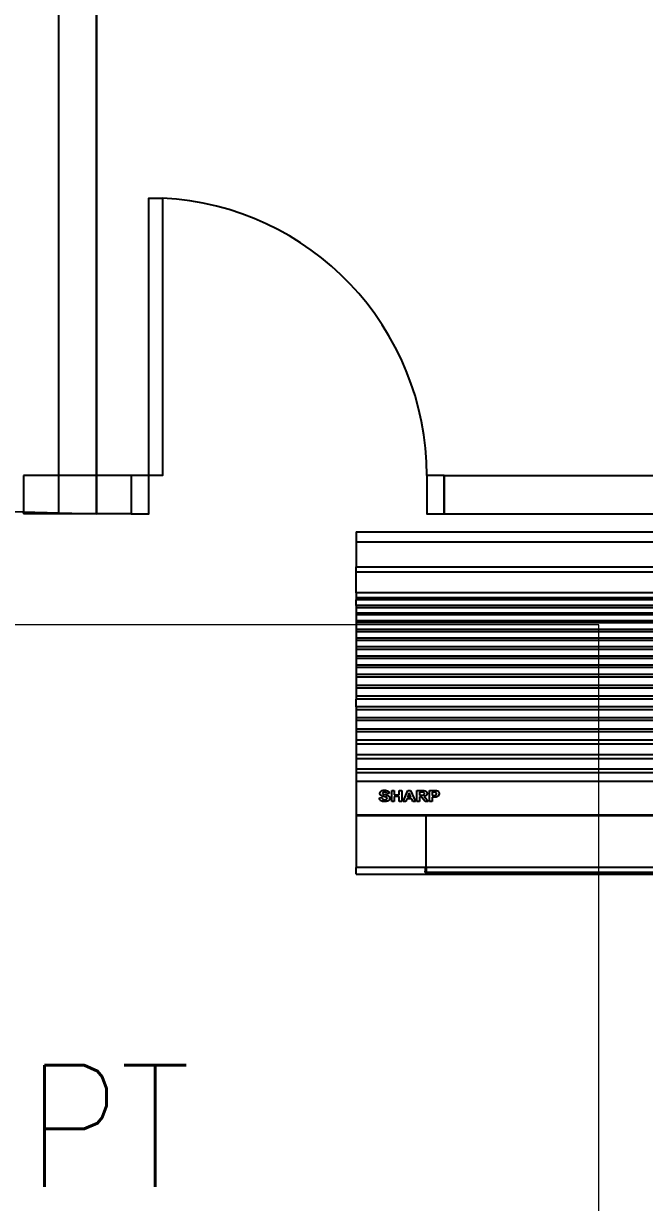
# Model space of a CAD drawing. Header units: inches. Extents: x -86408137 to 595769, y 1041006 to 3160331.
# Drawn here: x 402143 to 403929, y 1091532 to 1094925 of the extents above; entities that cross this region are included whole.
import ezdxf

# ---------------------------------------------------------------- set-up
doc = ezdxf.new("R2010")
doc.units = ezdxf.units.IN
doc.header["$MEASUREMENT"] = 0
doc.layers.add('1', color=8, linetype='Continuous', lineweight=9)
doc.layers.add('t3', color=8, linetype='Continuous', lineweight=25)
for name, color, linetype in [('DOOR', 2, 'Continuous'), ('Edges', 7, 'Continuous'), ('partition', 8, 'Continuous'), ('ventilation', 4, 'Continuous')]:
    doc.layers.add(name, color=color, linetype=linetype)
doc.styles.add('LAILA', font='romans.shx', dxfattribs={"width": 0.85, "height": 350})

# ---------------------------------------------------------------- blocks, each defined once
blk = doc.blocks.new('dr16')
at = {"layer": 'DOOR', "color": 1}
blk.add_line((-2409712.2, -909070.8), (-2409602.2, -909070.8), dxfattribs=at)
for points in [[(-2409712.2, -909070.8), (-2409602.2, -909070.8), (-2409602.2, -909020.8), (-2409712.2, -909020.8)], [(-2410511.2, -909830.8), (-2409712.2, -909830.8), (-2409712.2, -909870.8), (-2410511.2, -909870.8)], [(-2409712.2, -909920.8), (-2409602.2, -909920.8), (-2409602.2, -909870.8), (-2409712.2, -909870.8)]]:
    blk.add_lwpolyline(points, close=True, dxfattribs=at)
at = {"layer": 'DOOR', "color": 9}
blk.add_arc((-2409712.2, -909870.8), 800, 90, 177.134, dxfattribs=at)
blk = doc.blocks.new('air con')
at = {"layer": 'Edges'}
for p, q in [((71.402, 41.898), (152.402, 41.898)), ((71.402, 41.898), (71.402, 41.095)), ((71.402, 41.095), (152.402, 41.095)), ((71.402, 41.095), (71.402, 39.122)), ((71.402, 39.122), (152.402, 39.122)), ((71.402, 38.724), (71.402, 39.122)), ((152.402, 38.724), (71.402, 38.724)), ((71.402, 37.092), (71.402, 38.724)), ((71.402, 37.092), (71.402, 36.701)), ((152.402, 37.092), (71.402, 37.092)), ((152.402, 36.701), (71.402, 36.701)), ((71.402, 36.701), (71.402, 36.542)), ((152.402, 36.542), (71.402, 36.542)), ((71.402, 36.078), (71.402, 36.542)), ((152.402, 36.078), (71.402, 36.078)), ((71.402, 36.078), (71.402, 35.914)), ((152.402, 35.914), (71.402, 35.914)), ((71.402, 35.914), (71.402, 35.493)), ((71.402, 35.493), (71.402, 35.34)), ((152.402, 35.493), (71.402, 35.493)), ((152.402, 35.34), (71.402, 35.34)), ((71.402, 35.34), (71.402, 34.877)), ((152.402, 34.877), (71.402, 34.877)), ((71.402, 34.877), (71.402, 34.709)), ((152.402, 34.709), (71.402, 34.709)), ((71.402, 34.709), (71.402, 34.207)), ((152.402, 34.207), (71.402, 34.207)), ((71.402, 34.207), (71.402, 34.022)), ((71.402, 34.022), (71.402, 33.51)), ((152.402, 34.022), (71.402, 34.022)), ((152.402, 33.51), (71.402, 33.51)), ((71.402, 33.51), (71.402, 33.335)), ((152.402, 33.335), (71.402, 33.335)), ((71.402, 33.335), (71.402, 32.826)), ((152.402, 32.826), (71.402, 32.826)), ((71.402, 32.826), (71.402, 32.625)), ((152.402, 32.625), (71.402, 32.625)), ((71.402, 32.625), (71.402, 32.098)), ((152.402, 32.098), (71.402, 32.098)), ((71.402, 32.098), (71.402, 31.911)), ((152.402, 31.911), (71.402, 31.911)), ((71.402, 31.911), (71.402, 31.378)), ((152.402, 31.378), (71.402, 31.378)), ((71.402, 31.378), (71.402, 31.189)), ((152.402, 31.189), (71.402, 31.189)), ((71.402, 31.189), (71.402, 30.654)), ((152.402, 30.654), (71.402, 30.654)), ((71.402, 30.654), (71.402, 30.439)), ((152.402, 30.439), (71.402, 30.439)), ((71.402, 30.439), (71.402, 29.791)), ((152.402, 29.791), (71.402, 29.791)), ((71.402, 29.791), (71.402, 29.562)), ((71.402, 29.562), (71.402, 28.935)), ((152.402, 29.562), (71.402, 29.562)), ((152.402, 28.935), (71.402, 28.935)), ((71.402, 28.935), (71.402, 28.714)), ((152.402, 28.714), (71.402, 28.714)), ((71.402, 28.092), (71.402, 28.714)), ((152.402, 28.092), (71.402, 28.092)), ((71.402, 28.092), (71.402, 27.871)), ((71.402, 27.871), (71.402, 27.226)), ((152.402, 27.871), (71.402, 27.871)), ((152.402, 27.226), (71.402, 27.226)), ((71.402, 27.226), (71.402, 27.024)), ((71.402, 27.024), (71.402, 26.349)), ((152.402, 27.024), (71.402, 27.024)), ((152.402, 26.349), (71.402, 26.349)), ((71.402, 26.349), (71.402, 26.117)), ((152.402, 26.117), (71.402, 26.117)), ((71.402, 26.117), (71.402, 25.469)), ((152.402, 25.469), (71.402, 25.469)), ((71.402, 25.469), (71.402, 25.162)), ((152.402, 25.162), (71.402, 25.162)), ((71.402, 25.162), (71.402, 24.304)), ((152.402, 24.304), (71.402, 24.304)), ((71.402, 24.304), (71.402, 24.002)), ((152.402, 24.002), (71.402, 24.002)), ((71.402, 24.002), (71.402, 23.184)), ((71.402, 23.184), (71.402, 22.883)), ((152.402, 23.184), (71.402, 23.184)), ((152.402, 22.883), (71.402, 22.883)), ((71.402, 22.883), (71.402, 22.213)), ((152.402, 22.213), (71.402, 22.213)), ((71.402, 22.213), (71.402, 19.568)), ((73.294, 21.346), (73.326, 21.406)), ((73.326, 21.406), (73.378, 21.457)), ((73.378, 21.457), (73.448, 21.494)), ((73.448, 21.494), (73.537, 21.517)), ((73.537, 21.517), (73.642, 21.525)), ((73.64, 21.379), (73.563, 21.371)), ((73.713, 21.372), (73.64, 21.379)), ((73.642, 21.525), (73.729, 21.52)), ((73.729, 21.52), (73.804, 21.507)), ((73.804, 21.507), (73.868, 21.484)), ((73.868, 21.484), (73.921, 21.453)), ((73.921, 21.453), (73.962, 21.414)), ((73.962, 21.414), (73.992, 21.369)), ((74.215, 20.639), (74.215, 21.51)), ((74.215, 21.51), (74.413, 21.51)), ((74.413, 21.51), (74.413, 21.167)), ((74.802, 21.167), (74.802, 21.51)), ((74.802, 21.51), (75.001, 21.51)), ((75.001, 21.51), (75.001, 20.639)), ((75.106, 20.639), (75.489, 21.51)), ((75.489, 21.51), (75.699, 21.51)), ((75.699, 21.51), (76.093, 20.639)), ((76.199, 20.639), (76.199, 21.51)), ((76.199, 21.51), (76.616, 21.51)), ((76.616, 21.51), (76.752, 21.504)), ((76.752, 21.504), (76.845, 21.486)), ((76.845, 21.486), (76.91, 21.454)), ((76.91, 21.454), (76.96, 21.403)), ((76.96, 21.403), (76.992, 21.338)), ((77.19, 20.639), (77.19, 21.51)), ((77.19, 21.51), (77.508, 21.51)), ((77.508, 21.51), (77.658, 21.506)), ((77.658, 21.506), (77.744, 21.497)), ((77.744, 21.497), (77.822, 21.465)), ((77.822, 21.465), (77.886, 21.411)), ((77.886, 21.411), (77.911, 21.376)), ((77.911, 21.376), (77.929, 21.336)), ((73.247, 20.922), (73.441, 20.939)), ((73.262, 20.853), (73.247, 20.922)), ((73.287, 20.793), (73.262, 20.853)), ((73.283, 21.282), (73.294, 21.346)), ((73.289, 21.232), (73.283, 21.282)), ((73.322, 20.742), (73.287, 20.793)), ((73.306, 21.186), (73.289, 21.232)), ((73.334, 21.144), (73.306, 21.186)), ((73.367, 20.7), (73.322, 20.742)), ((73.374, 21.106), (73.334, 21.144)), ((73.422, 20.666), (73.367, 20.7)), ((73.412, 21.082), (73.374, 21.106)), ((73.462, 21.059), (73.412, 21.082)), ((73.488, 20.642), (73.422, 20.666)), ((73.441, 20.939), (73.467, 20.864)), ((73.598, 21.02), (73.462, 21.059)), ((73.467, 20.864), (73.511, 20.812)), ((73.481, 21.324), (73.473, 21.293)), ((73.473, 21.293), (73.48, 21.265)), ((73.48, 21.265), (73.502, 21.241)), ((73.504, 21.347), (73.481, 21.324)), ((73.565, 20.628), (73.488, 20.642)), ((73.502, 21.241), (73.567, 21.212)), ((73.563, 21.371), (73.504, 21.347)), ((73.511, 20.812), (73.574, 20.782)), ((73.653, 20.623), (73.565, 20.628)), ((73.567, 21.212), (73.685, 21.182)), ((73.574, 20.782), (73.655, 20.772)), ((73.757, 20.982), (73.598, 21.02)), ((73.771, 20.631), (73.653, 20.623)), ((73.655, 20.772), (73.739, 20.781)), ((73.685, 21.182), (73.811, 21.152)), ((73.766, 21.35), (73.713, 21.372)), ((73.739, 20.781), (73.8, 20.808)), ((73.8, 20.965), (73.757, 20.982)), ((73.8, 21.311), (73.766, 21.35)), ((73.867, 20.655), (73.771, 20.631)), ((73.82, 21.253), (73.8, 21.311)), ((73.828, 20.944), (73.8, 20.965)), ((73.8, 20.808), (73.836, 20.847)), ((73.811, 21.152), (73.899, 21.12)), ((74.019, 21.261), (73.82, 21.253)), ((73.843, 20.92), (73.828, 20.944)), ((73.836, 20.847), (73.848, 20.892)), ((73.848, 20.892), (73.843, 20.92)), ((73.943, 20.695), (73.867, 20.655)), ((73.899, 21.12), (73.961, 21.081)), ((74, 20.752), (73.943, 20.695)), ((73.961, 21.081), (74.008, 21.031)), ((73.992, 21.369), (74.011, 21.318)), ((74.035, 20.82), (74, 20.752)), ((74.008, 21.031), (74.037, 20.968)), ((74.011, 21.318), (74.019, 21.261)), ((74.047, 20.892), (74.035, 20.82)), ((74.037, 20.968), (74.047, 20.892)), ((74.413, 20.639), (74.215, 20.639)), ((74.413, 21.167), (74.802, 21.167)), ((74.802, 21.02), (74.413, 21.02)), ((74.413, 21.02), (74.413, 20.639)), ((74.802, 20.639), (74.802, 21.02)), ((75.001, 20.639), (74.802, 20.639)), ((75.317, 20.639), (75.106, 20.639)), ((75.398, 20.837), (75.317, 20.639)), ((75.791, 20.837), (75.398, 20.837)), ((75.592, 21.306), (75.459, 20.983)), ((75.459, 20.983), (75.727, 20.983)), ((75.727, 20.983), (75.592, 21.306)), ((75.877, 20.639), (75.791, 20.837)), ((76.093, 20.639), (75.877, 20.639)), ((76.397, 20.639), (76.199, 20.639)), ((76.552, 21.362), (76.397, 21.362)), ((76.397, 21.362), (76.397, 21.141)), ((76.397, 21.141), (76.544, 21.141)), ((76.437, 21.002), (76.397, 21.002)), ((76.397, 21.002), (76.397, 20.639)), ((76.496, 21), (76.437, 21.002)), ((76.537, 20.993), (76.496, 21)), ((76.568, 20.979), (76.537, 20.993)), ((76.544, 21.141), (76.66, 21.144)), ((76.697, 21.359), (76.552, 21.362)), ((76.597, 20.956), (76.568, 20.979)), ((76.702, 20.828), (76.597, 20.956)), ((76.66, 21.144), (76.722, 21.152)), ((76.74, 21.347), (76.697, 21.359)), ((76.845, 20.639), (76.702, 20.828)), ((76.722, 21.152), (76.754, 21.167)), ((76.772, 21.325), (76.74, 21.347)), ((76.804, 21.034), (76.743, 21.023)), ((76.743, 21.023), (76.802, 20.988)), ((76.754, 21.167), (76.778, 21.189)), ((76.791, 21.294), (76.772, 21.325)), ((76.778, 21.189), (76.793, 21.218)), ((76.798, 21.254), (76.791, 21.294)), ((76.793, 21.218), (76.798, 21.254)), ((76.802, 20.988), (76.849, 20.95)), ((76.856, 21.052), (76.804, 21.034)), ((77.082, 20.639), (76.845, 20.639)), ((76.849, 20.95), (76.899, 20.895)), ((76.901, 21.075), (76.856, 21.052)), ((76.899, 20.895), (76.962, 20.809)), ((76.938, 21.104), (76.901, 21.075)), ((76.966, 21.138), (76.938, 21.104)), ((76.962, 20.809), (77.082, 20.639)), ((76.986, 21.176), (76.966, 21.138)), ((76.999, 21.219), (76.986, 21.176)), ((76.992, 21.338), (77.003, 21.266)), ((77.003, 21.266), (76.999, 21.219)), ((77.388, 20.639), (77.19, 20.639)), ((77.388, 21.362), (77.388, 21.115)), ((77.484, 21.362), (77.388, 21.362)), ((77.388, 21.115), (77.497, 21.115)), ((77.518, 20.967), (77.388, 20.967)), ((77.388, 20.967), (77.388, 20.639)), ((77.627, 21.356), (77.484, 21.362)), ((77.497, 21.115), (77.595, 21.119)), ((77.637, 20.97), (77.518, 20.967)), ((77.595, 21.119), (77.654, 21.129)), ((77.671, 21.343), (77.627, 21.356)), ((77.724, 20.98), (77.637, 20.97)), ((77.654, 21.129), (77.689, 21.146)), ((77.707, 21.318), (77.671, 21.343)), ((77.689, 21.146), (77.716, 21.172)), ((77.731, 21.283), (77.707, 21.318)), ((77.716, 21.172), (77.733, 21.203)), ((77.776, 20.995), (77.724, 20.98)), ((77.738, 21.239), (77.731, 21.283)), ((77.733, 21.203), (77.738, 21.239)), ((77.827, 21.021), (77.776, 20.995)), ((77.873, 21.058), (77.827, 21.021)), ((77.91, 21.107), (77.873, 21.058)), ((77.935, 21.168), (77.91, 21.107)), ((77.929, 21.336), (77.939, 21.291)), ((77.943, 21.242), (77.935, 21.168)), ((77.939, 21.291), (77.943, 21.242)), ((152.402, 19.568), (71.402, 19.568)), ((71.402, 19.568), (71.402, 19.493)), ((152.402, 19.493), (71.402, 19.493)), ((71.402, 19.493), (71.402, 15.42)), ((76.921, 15.42), (76.921, 19.493)), ((76.921, 18.47), (76.921, 18.812)), ((76.921, 18.133), (76.921, 18.47)), ((76.921, 17.803), (76.921, 18.133)), ((76.921, 17.48), (76.921, 17.803)), ((76.921, 17.163), (76.921, 17.48)), ((76.921, 16.853), (76.921, 17.163)), ((76.921, 16.551), (76.921, 16.853)), ((76.921, 16.256), (76.921, 16.551)), ((76.921, 15.969), (76.921, 16.256)), ((76.921, 15.69), (76.921, 15.969)), ((76.855, 15.42), (71.402, 15.42)), ((71.402, 14.898), (71.402, 15.42)), ((71.402, 14.898), (152.402, 14.898)), ((76.921, 15.42), (76.855, 15.42)), ((76.855, 15.42), (76.855, 15.142)), ((76.921, 15.142), (76.855, 15.142)), ((76.855, 15.051), (76.855, 15.142)), ((76.921, 15.051), (76.855, 15.051)), ((76.921, 15.42), (76.921, 15.69)), ((76.921, 15.42), (76.921, 15.142)), ((146.421, 15.42), (76.921, 15.42)), ((76.921, 15.142), (76.921, 15.051)), ((146.421, 15.051), (76.921, 15.051)), ((76.921, 15.051), (76.921, 15.012)), ((146.421, 15.012), (76.921, 15.012))]:
    blk.add_line(p, q, dxfattribs=at)
blk = doc.blocks.new('1.5HP AIR CONDITION')
at = {"xscale": 36.51607049631966, "yscale": 36.51607049631966, "zscale": 36.51607049631966}
blk.add_blockref('air con', (-4086.2, -544), dxfattribs=at)

msp = doc.modelspace()

# ---------------------------------------------------------------- linework, layer by layer
at = {"layer": '1'}
msp.add_lwpolyline([(400797.7, 1093194.1), (400797.7, 1090194.1), (403797.7, 1090194.1), (403797.7, 1093194.1)], close=True, dxfattribs=at)
at = {"layer": 'partition'}
for p, q in [((402242.7, 1098494.1), (402242.7, 1093514.1)), ((402352.7, 1098494.1), (402352.7, 1093514.1)), ((402142.7, 1093624.1), (402142.7, 1093514.1)), ((402452.7, 1093624.1), (402142.7, 1093624.1)), ((402452.7, 1093624.1), (402452.7, 1093514.1)), ((403352.7, 1093624.1), (403352.7, 1093514.1)), ((403352.7, 1093624.1), (404252.7, 1093624.1)), ((402452.7, 1093514.1), (402142.7, 1093514.1)), ((403352.7, 1093514.1), (404252.7, 1093514.1))]:
    msp.add_line(p, q, dxfattribs=at)
at = {"layer": 'ventilation'}
msp.add_lwpolyline([(397117.7, 1074477.4), (397117.7, 1074644.1), (400222.7, 1074644.1), (400222.7, 1077644.1), (400297.7, 1085209.1), (398372.7, 1085209.1), (398262.7, 1093624.1), (402352.7, 1093514.1), (402352.7, 1095301.2)], dxfattribs=at)

# ---------------------------------------------------------------- block references
msp.add_blockref('1.5HP AIR CONDITION', (404578.2, 1092476.5))
at = {"layer": 'DOOR', "rotation": 270}
msp.add_blockref('dr16', (1312373.4, -1316088.1), dxfattribs=at)

# ---------------------------------------------------------------- texts
at = {"layer": 't3', "style": 'LAILA', "width": 0.85}
msp.add_text('PPT', height=350, dxfattribs=at).set_placement((401883.8, 1091576.6))

doc.saveas('drawing.dxf')
